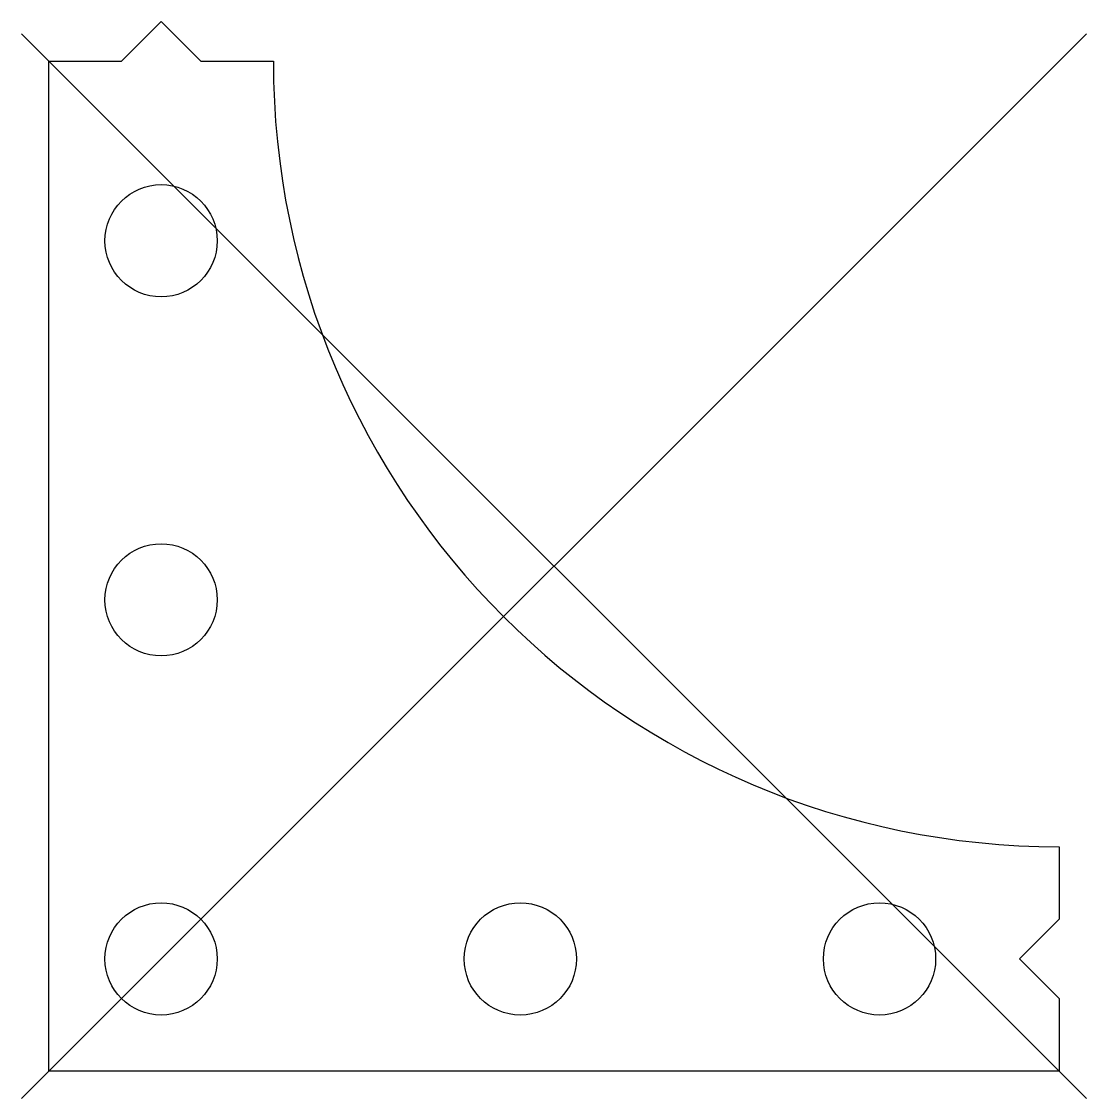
# Model space of a CAD drawing. Header units: metres. Extents: x -0.012 to 0.462, y -0.012 to 0.468.
import ezdxf

# ---------------------------------------------------------------- set-up
doc = ezdxf.new("R2010")
doc.units = ezdxf.units.M

msp = doc.modelspace()

# ---------------------------------------------------------------- linework, layer by layer
for p, q in [((0.46217, 0.46217), (-0.01217, -0.01217)), ((-0.01217, 0.46217), (0.46217, -0.01217))]:
    msp.add_line(p, q)
at = {"flags": 128}
for points in [[(0.03232, 0.45), (0.05, 0.46768), (0.06768, 0.45)], [(0.45, 0), (0, 0), (0, 0.45)], [(0, 0.45), (0.03232, 0.45)], [(0.06768, 0.45), (0.1, 0.45)], [(0.45, 0.1), (0.45, 0.06768)], [(0.45, 0.03232), (0.43232, 0.05), (0.45, 0.06768)], [(0.45, 0.03232), (0.45, 0)]]:
    msp.add_lwpolyline(points, dxfattribs=at)
for centre in [(0.05, 0.37), (0.05, 0.21), (0.05, 0.05), (0.21, 0.05), (0.37, 0.05)]:
    msp.add_circle(centre, 0.025)
msp.add_arc((0.45, 0.45), 0.35, 180, 270)

doc.saveas('drawing.dxf')
